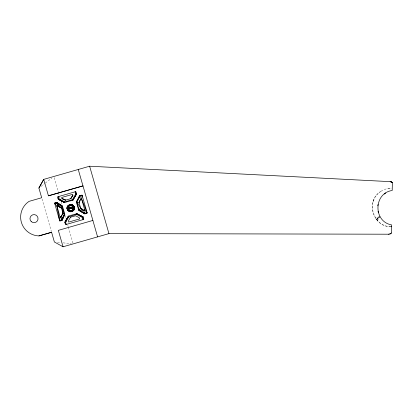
<?xml version="1.0" encoding="UTF-8"?>
<svg xmlns="http://www.w3.org/2000/svg" width="413" height="413" viewBox="0 0 413 413"><rect width="100%" height="100%" fill="white"/><g stroke="black" fill="none" stroke-linecap="round" stroke-linejoin="round"><path stroke-width="0.31" stroke-dasharray="2.06 1.55" d="M391.137 226.727C372.66 227.517 364.984 200.052 381.168 191.188L379.635 192.288M390.713 226.623C374.477 226.722 365.995 204.218 378.21 193.542L378.003 193.599M377.59 220.867L377.766 219.788L379.428 217.486M40.897 186.511L44.872 183.429M45.373 183.042L51.837 178.029M376.264 219.344L380.053 216.495L376.341 219.448L380.094 216.567L376.589 219.437L377.766 219.788M380.962 191.245L386.114 188.906L391.302 188.121M378.85 216.846L375.443 217.852M388.163 188.416L391.096 188.183M373.935 199.732L373.275 201.503M57.505 242.292L60.639 242.612M63.143 242.865L71.279 243.691M54.18 177.719L58.259 191.942M58.434 192.561L59.322 195.654M59.503 196.273L60.035 198.126M61.098 201.838L61.805 204.311M65.001 215.441L66.065 219.148M67.835 225.333L68.191 226.572M68.367 227.186L72.977 243.267M42.038 198.978L51.418 231.667"/><path stroke-width="0.62" d="M74.144 207.517C74.263 209.406 73.096 213.304 74.263 207.486L74.051 206.743C72.642 202.731 66.111 204.605 67.045 208.751L68.088 210.795C70.478 213.392 75.187 210.594 74.144 207.517L67.257 209.494L68.088 210.795L67.376 209.453L74.144 207.517L74.247 209.03L73.06 208.73C72.59 210.873 69.41 211.234 68.45 209.272M68.16 208.271L74.051 206.743L73.142 205.566L70.907 204.569L69.673 204.698L67.696 206.133L67.045 208.751L67.138 207.254L68.486 205.142L69.203 206.133L68.604 206.748L68.16 208.271L67.169 208.725L67.236 207.28M392.35 182.556L392.211 190.491C373.564 193.062 373.068 221.678 391.612 224.904L391.472 232.932L390.455 233.784L388.685 234.207L108.949 233.619L63.05 246.783L54.377 241.977L51.594 232.282L38.961 235.906A18.848 18.848 0 0 1 29.049 201.368L41.687 197.744L38.905 188.054L43.711 179.387L89.626 166.217L390.14 181.643L392.35 182.556L391.039 181.803L392.128 182.345M70.907 204.569C73.215 202.576 75.486 212.184 73.648 207.729C74.02 209.985 71.48 211.864 69.425 210.904C68.377 210.635 66.173 207.946 67.913 210.145M67.045 208.751L74.051 206.743L67.655 208.488C67.309 204.863 72.094 204.203 73.932 206.784M377.807 205.808L378.024 204.461M70.411 211.652L69.183 211.451L68.135 210.744L67.242 209.184L74.113 207.212M70.401 211.823L70.484 210.604M72.848 206.928L71.666 205.87L70.829 205.664L70.912 204.512M73.06 208.73L73.137 207.93M72.435 199.685L75.739 193.96L75.925 192.081L75.176 191.792L75.806 195.096L72.889 200.145L64.526 202.546L58.259 199.242L57.572 196.836L75.791 191.611L76.477 194.002L72.889 200.145L72.435 199.685L64.671 201.911L63.395 201.947L58.254 199.221L58.842 198.823L64.671 201.911L64.526 202.546L58.259 199.242M82.151 195.555L79.967 196.237L78.542 197.966L79.683 195.731L80.447 199.443L79.182 203L76.384 202.019L79.668 195.736L82.151 195.555L81.635 199.097L84.768 210.021L87.055 212.654L85.728 213.65L78.764 210.325L76.384 202.019L79.668 195.736L82.011 195.065L87.215 213.227L84.856 213.903L78.764 210.325L80.618 208.007L79.182 203L79.177 201.823M62.931 213.108L61.103 216.84L60.102 217.13L59.586 220.434L61.109 220.712L64.289 214.182L62.064 206.428L56.684 203.036L55.27 202.737L54.764 203.624L56.953 206.144L60.102 217.13L61.103 216.84L62.931 213.103L62.064 206.428L62.42 206.004L56.653 202.339L54.568 202.938L59.777 221.094L61.878 220.49L64.815 214.352L62.42 206.004L56.638 202.344L57.944 205.86L61.485 208.064L62.931 213.108L64.815 214.352L61.878 220.49L63.788 216.51L64.289 214.182M76.601 214.368L76.772 213.697L83.07 217.001L83.767 219.432L65.548 224.657L64.846 222.209L68.419 216.092L76.772 213.697L83.075 217.016L82.378 217.439L76.601 214.368L67.773 217.197L64.851 222.23L65.646 222.22L68.919 216.572L68.419 216.092L66.674 219.081M63.788 216.51L61.542 219.907L59.586 220.434L56.953 206.144L57.944 205.86L61.485 208.059L62.064 206.428M65.646 222.22L66.312 224.44L64.98 222.674L65.646 222.22L67.773 217.197M69.652 210.393C67.417 214.115 76.038 208.771 72.791 211.069M71.666 205.87L72.136 204.817M76.828 202.138L80.618 208.007L83.571 210.362L84.871 213.898L80.896 211.564L79.079 209.99L76.828 202.138L79.967 196.237M79.43 201.348L80.194 199.918M38.905 188.054L43.711 179.387L48.429 195.819L82.977 185.912L78.258 169.48M64.216 199.675L61.929 198.462L61.656 197.491L72.652 194.337L72.925 195.297L70.68 198.684L65.631 200.129L64.665 199.913M72.889 200.145L76.477 194.002L75.739 193.96M74.712 196.996L76.472 193.986M72.925 195.297L70.68 198.684L72.327 196.34M68.207 210.671L67.205 209.061L74.077 207.089L73.178 205.524C75.925 210.568 71.418 202.344 73.881 206.717M68.088 210.795L68.94 209.912M72.378 206.355L73.23 205.473M390.455 233.784L391.405 233.03M384.312 194.033L385.711 193.031M69.203 206.133L70.829 205.664M389.593 234.099L390.708 233.619M54.764 203.624L56.684 203.036L58.661 203.624M60.102 217.13L61.103 216.84L61.862 220.496M48.429 195.819L82.992 185.902L97.587 236.881M80.447 199.443L81.635 199.097L80.447 199.443L81.635 199.097L87.055 212.654L84.851 213.335L79.079 209.99L83.571 210.362L84.768 210.021L83.571 210.362L80.618 208.013L83.571 210.362M56.953 206.149L57.944 205.865L61.485 208.059L56.684 203.036M74.263 207.486L67.257 209.494L68.176 210.702M38.961 235.906L51.594 232.282M92.879 220.444L58.341 230.356L63.05 246.783M391.137 226.727L391.581 226.711M388.426 234.197L388.685 234.207M58.842 198.823L58.125 198.772L58.259 196.64L58.842 198.823L63.395 201.947M68.259 207.532L67.071 207.238L67.717 207.398M390.14 181.643L391.333 181.89M62.874 198.958L65.631 200.129L61.929 198.462M79.977 215.4L83.075 217.016L76.772 213.697M83.075 217.021L81.908 216.433L82.972 219.659L83.632 218.962L82.378 217.439M57.944 205.86L61.485 208.064M68.604 206.748L67.696 206.133M72.709 209.515L73.726 210.202M67.376 209.453L68.553 210.315L67.908 209.376M80.618 208.007L82.208 209.577M72.76 211.022L72.115 210.134M72.765 205.953L73.395 206.841M67.18 207.352L67.655 208.488M73.648 207.729L74.123 208.999M89.626 166.217L108.949 233.619M69.637 204.58L69.978 205.757M71.341 210.511L71.676 211.688M378.065 211.275L378.385 212.612M70.53 217.207L68.382 220.924L68.708 222.06L79.688 218.911L79.363 217.785L75.574 215.762L70.53 217.207M31.202 221.538A4.032 4.032 0 0 0 37.919 219.613A4.032 4.032 0 0 0 32.89 214.76A4.032 4.032 0 0 0 31.202 221.538"/></g></svg>
